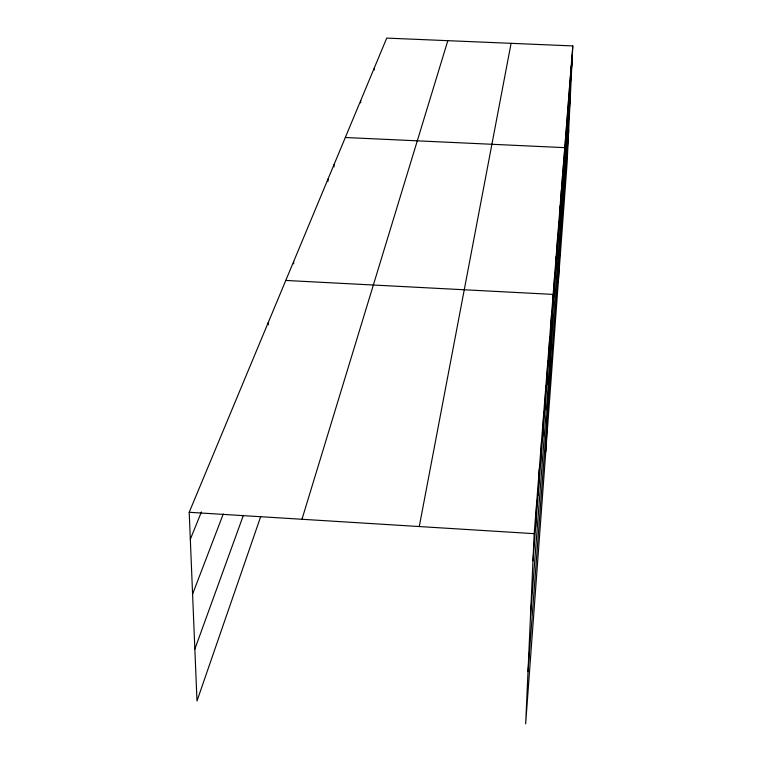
<?xml version="1.0" encoding="UTF-8"?>
<svg xmlns="http://www.w3.org/2000/svg" width="762" height="762" viewBox="0 0 762 762"><rect width="100%" height="100%" fill="white"/><g stroke="black" fill="none" stroke-linecap="round" stroke-linejoin="round"><path stroke-width="1.14" d="M360.674 102.86L360.674 100.622M374.39 69.971L374.399 67.694M572.795 45.93L534.2 533.667L525.656 723.9L567.119 162.725L572.795 45.93L386.725 38.1L189.205 512.283L196.996 700.964L260.737 516.484M535.638 526.952L536.839 500.32M538.134 495.043L539.315 469.03M540.477 465.039L541.639 439.607M542.696 436.759L543.839 411.899M544.782 410.061L545.906 385.743M546.764 384.829L547.859 361.036M548.63 360.931L549.716 337.633M550.402 338.271L551.469 315.458M545.763 451.752L553.136 294.408L285.769 280.445M553.641 296.875L554.669 274.968M555.127 277.93L556.136 256.442M556.546 259.852L557.536 238.763M557.889 242.573L558.87 221.875M559.184 226.057L560.156 205.73M560.422 210.236L561.375 190.271M561.613 195.082L562.547 175.47M562.747 180.546L563.67 161.268M558.317 281.845L564.747 147.647L345.319 137.503M564.89 153.191L565.785 134.56M565.899 140.303L566.776 121.977M566.871 127.902L567.738 109.871M567.804 115.967L568.662 98.222M568.7 104.461L569.547 87.001M569.576 93.364L570.405 76.181M570.414 82.667L571.233 65.742M571.214 72.333L572.024 55.664M528.009 671.627L568.709 130.102M530.495 616.239L570.367 95.983M532.971 560.937L571.995 62.351M419.271 526.542L511.083 43.329M301.971 519.274L447.818 40.672M194.853 649.091L243.373 515.341M192.586 594.15L223.276 513.959M190.319 539.315L201.406 511.94M189.205 512.283L534.2 533.667M268.281 322.45L268.329 324.755M293.646 261.547L293.675 263.833M327.993 179.08L328.012 181.413M334.013 164.649L334.023 166.935"/></g></svg>
